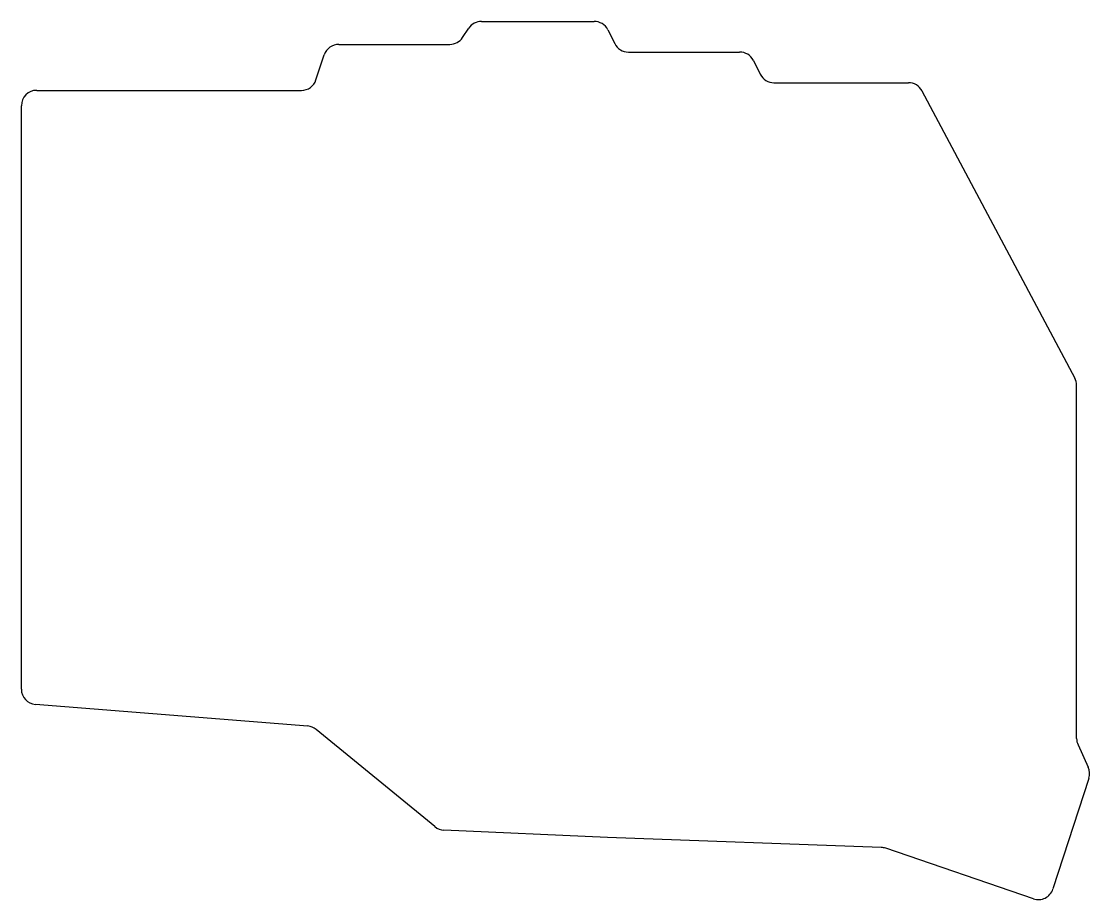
# Model space of a CAD drawing. Header units: millimetres. Extents: x 40 to 179, y -169 to -54.
import ezdxf

# ---------------------------------------------------------------- set-up
doc = ezdxf.new("R2010")
doc.units = ezdxf.units.MM

msp = doc.modelspace()

# ---------------------------------------------------------------- linework, layer by layer
for p, q in [((97.09, -56.61), (97.91, -55.39)), ((99.57, -54.5), (114.26, -54.5)), ((116.05, -55.61), (116.95, -57.39)), ((80.94, -57.5), (95.43, -57.5)), ((118.74, -58.5), (133.26, -58.5)), ((77.96, -62.13), (79.04, -58.87)), ((135.05, -59.61), (135.95, -61.39)), ((137.74, -62.5), (155.3, -62.5)), ((41.5, -63.5), (76.06, -63.5)), ((157.06, -63.56), (177.02, -101.06)), ((39.5, -141.65), (39.5, -65.5)), ((177.25, -148.07), (177.25, -102)), ((76.88, -146.45), (41.34, -143.65)), ((93.49, -159.58), (77.98, -146.9)), ((177.43, -148.89), (178.77, -151.83)), ((178.85, -153.28), (174.15, -167.72)), ((115.99, -161), (94.66, -160.03)), ((151.75, -162.31), (116.01, -161)), ((171.6, -169), (152.33, -162.41))]:
    msp.add_line(p, q)
for centre, start, end in [((99.57, -56.5), 90, 146.3099), ((114.26, -56.5), 26.5651, 90), ((95.43, -55.5), 270, 326.3099), ((80.94, -59.5), 90, 161.565), ((118.74, -56.5), 206.5651, 270), ((133.26, -60.5), 26.5651, 90), ((76.06, -61.5), 270, 341.565), ((137.74, -60.5), 206.5651, 270), ((155.3, -64.5), 28.0153, 90), ((41.5, -65.5), 90, 180), ((175.25, -102), 0, 28.0153), ((41.5, -141.65), 180, 265.486), ((76.72, -148.44), 50.7106, 85.486), ((179.25, -148.07), 180, 204.4845), ((176.95, -152.66), 342, 24.4845), ((94.75, -158.03), 230.7106, 267.3974), ((116.08, -159), 267.3974, 267.9084), ((151.68, -164.3), 71.134, 87.9084), ((172.25, -167.11), 251.134, 342)]:
    msp.add_arc(centre, 2, start, end)

doc.saveas('drawing.dxf')
